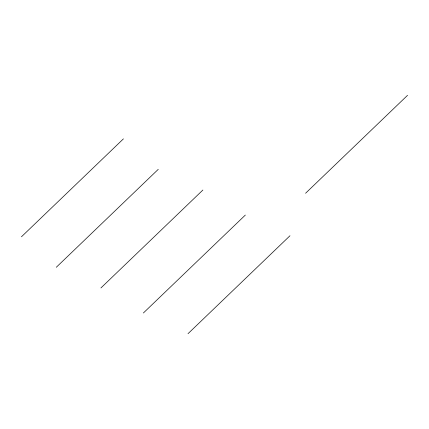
<?xml version="1.0" encoding="UTF-8"?>
<svg xmlns="http://www.w3.org/2000/svg" width="429" height="429" viewBox="0 0 429 429"><rect width="100%" height="100%" fill="white"/><g stroke="black" fill="none" stroke-linecap="round" stroke-linejoin="round"><path stroke-width="0.64" d="M21.45 236.797L123.418 138.862M56.285 267.278L158.258 169.342M100.917 287.961L202.89 190.026M143.377 312.998L245.345 215.068M305.582 193.248L407.55 95.318M188.009 333.682L289.977 235.752"/></g></svg>
